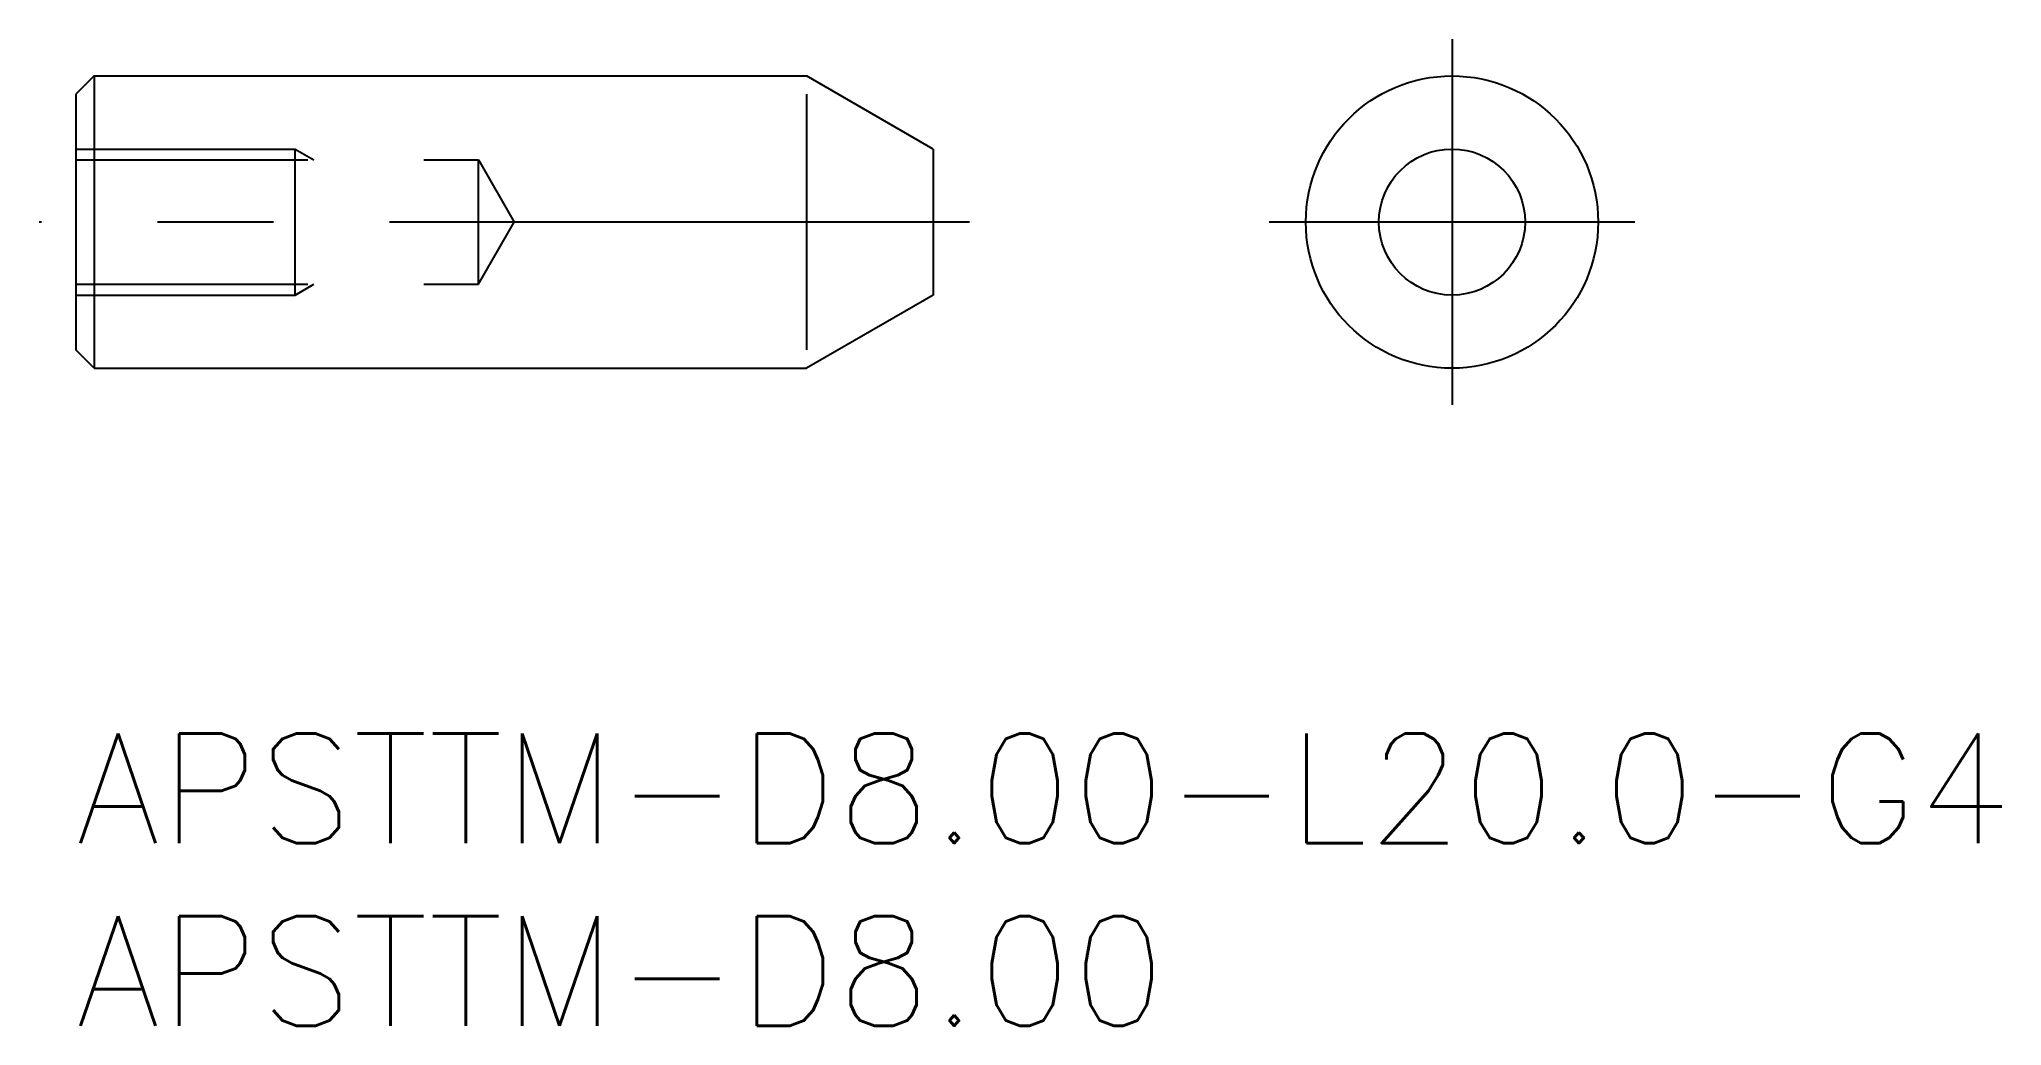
# Model space of a CAD drawing. Extents: x -1 to 52.7, y -8 to 19.
import ezdxf

# ---------------------------------------------------------------- set-up
doc = ezdxf.new("R2010")
doc.units = 0
doc.header["$LTSCALE"] = 0.5
doc.linetypes.add('CENTER', pattern=[50.8, 31.75, -6.35, 6.35, -6.35])
doc.linetypes.add('DASHED', pattern=[19.05, 12.7, -6.35])
for name, color, linetype in [('MSM_CENTER', 1, 'CENTER'), ('MSM_CONTINUOUS', 7, 'CONTINUOUS'), ('MSM_DASHED', 4, 'DASHED'), ('MSM_NARROW', 5, 'CONTINUOUS'), ('MSM_PART_NUMBER', 7, 'CONTINUOUS')]:
    doc.layers.add(name, color=color, linetype=linetype)
doc.styles.get("Standard").update_dxf_attribs({"font": 'txt.shx', "height": 1, "bigfont": 'bigfont.shx'})

# ---------------------------------------------------------------- blocks, each defined once
blk = doc.blocks.new('*U14')
at = {"layer": 'MSM_PART_NUMBER'}
blk.add_text('APSTTM-D8.00-L20.0-G4', height=3, dxfattribs=at).set_placement((0, -3))
blk = doc.blocks.new('*U15')
at = {"layer": 'MSM_PART_NUMBER'}
blk.add_text('APSTTM-D8.00', height=3, dxfattribs=at).set_placement((0, -8))

msp = doc.modelspace()

# ---------------------------------------------------------------- linework, layer by layer
at = {"layer": 'MSM_CENTER'}
for p, q in [((37.668, 19.005), (37.668, 8.995)), ((24.464, 14), (-1, 14)), ((42.673, 14), (32.663, 14))]:
    msp.add_line(p, q, dxfattribs=at)
at = {"layer": 'MSM_CONTINUOUS'}
for p, q in [((0.5, 18), (0, 17.5)), ((0.5, 18), (20, 18)), ((0.5, 18), (0.5, 10)), ((23.464, 16), (20, 18)), ((0, 17.5), (0, 10.5)), ((23.464, 16), (23.464, 12)), ((23.464, 12), (20, 10)), ((0.5, 10), (0, 10.5)), ((0.5, 10), (20, 10))]:
    msp.add_line(p, q, dxfattribs=at)
for radius in [4, 2]:
    msp.add_circle((37.668, 14), radius, dxfattribs=at)
at = {"layer": 'MSM_DASHED'}
for p, q in [((0, 16), (6, 16)), ((0, 15.7), (11.019, 15.7)), ((6, 12), (6, 16)), ((6, 16), (6.52, 15.7)), ((11.019, 12.3), (11.019, 15.7)), ((11.019, 15.7), (12, 14)), ((11.019, 12.3), (12, 14)), ((0, 12.3), (11.019, 12.3)), ((0, 12), (6, 12)), ((6, 12), (6.52, 12.3))]:
    msp.add_line(p, q, dxfattribs=at)
at = {"layer": 'MSM_NARROW'}
msp.add_line((20, 17.5), (20, 10.5), dxfattribs=at)

# ---------------------------------------------------------------- block references
at = {"layer": 'MSM_CONTINUOUS'}
for name in ['*U14', '*U15']:
    msp.add_blockref(name, (0, 0), dxfattribs=at)

doc.saveas('drawing.dxf')
